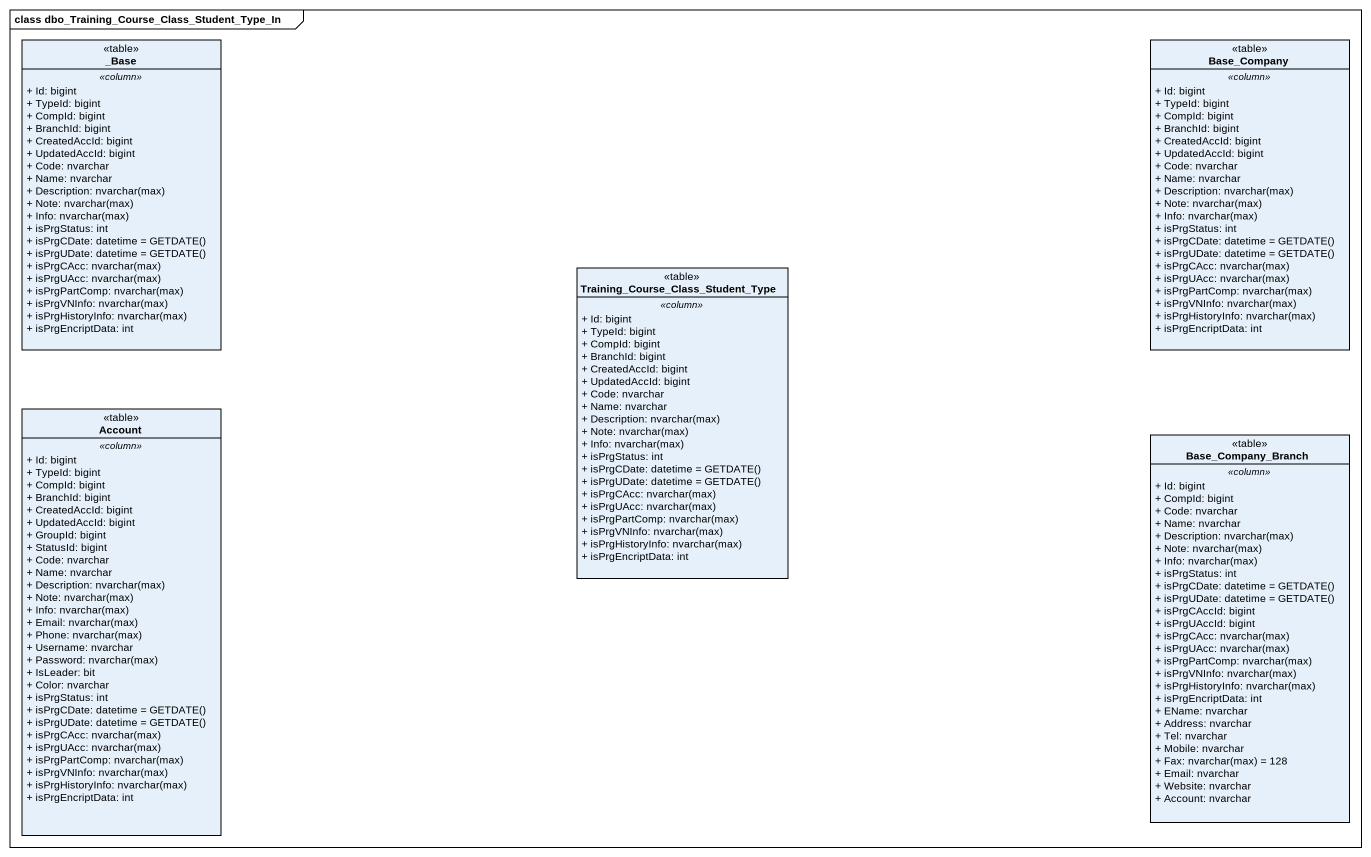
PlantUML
@startuml
mainframe class dbo_Training_Course_Class_Student_Type_In
hide circle
hide empty members
skinparam classAttributeIconSize 0
class "_Base" as Base <<table>> {
  .. <<column>> ..
  + Id: bigint
  + TypeId: bigint
  + CompId: bigint
  + BranchId: bigint
  + CreatedAccId: bigint
  + UpdatedAccId: bigint
  + Code: nvarchar
  + Name: nvarchar
  {field} + Description: nvarchar(max)
  {field} + Note: nvarchar(max)
  {field} + Info: nvarchar(max)
  + isPrgStatus: int
  {field} + isPrgCDate: datetime = GETDATE()
  {field} + isPrgUDate: datetime = GETDATE()
  {field} + isPrgCAcc: nvarchar(max)
  {field} + isPrgUAcc: nvarchar(max)
  {field} + isPrgPartComp: nvarchar(max)
  {field} + isPrgVNInfo: nvarchar(max)
  {field} + isPrgHistoryInfo: nvarchar(max)
  + isPrgEncriptData: int
}
class Base_Company <<table>> {
  .. <<column>> ..
  + Id: bigint
  + TypeId: bigint
  + CompId: bigint
  + BranchId: bigint
  + CreatedAccId: bigint
  + UpdatedAccId: bigint
  + Code: nvarchar
  + Name: nvarchar
  {field} + Description: nvarchar(max)
  {field} + Note: nvarchar(max)
  {field} + Info: nvarchar(max)
  + isPrgStatus: int
  {field} + isPrgCDate: datetime = GETDATE()
  {field} + isPrgUDate: datetime = GETDATE()
  {field} + isPrgCAcc: nvarchar(max)
  {field} + isPrgUAcc: nvarchar(max)
  {field} + isPrgPartComp: nvarchar(max)
  {field} + isPrgVNInfo: nvarchar(max)
  {field} + isPrgHistoryInfo: nvarchar(max)
  + isPrgEncriptData: int
}
class "Training_Course_Class_Student_Type" as Training_Course_Class <<table>> {
  .. <<column>> ..
  + Id: bigint
  + TypeId: bigint
  + CompId: bigint
  + BranchId: bigint
  + CreatedAccId: bigint
  + UpdatedAccId: bigint
  + Code: nvarchar
  + Name: nvarchar
  {field} + Description: nvarchar(max)
  {field} + Note: nvarchar(max)
  {field} + Info: nvarchar(max)
  + isPrgStatus: int
  {field} + isPrgCDate: datetime = GETDATE()
  {field} + isPrgUDate: datetime = GETDATE()
  {field} + isPrgCAcc: nvarchar(max)
  {field} + isPrgUAcc: nvarchar(max)
  {field} + isPrgPartComp: nvarchar(max)
  {field} + isPrgVNInfo: nvarchar(max)
  {field} + isPrgHistoryInfo: nvarchar(max)
  + isPrgEncriptData: int
}
class Account <<table>> {
  .. <<column>> ..
  + Id: bigint
  + TypeId: bigint
  + CompId: bigint
  + BranchId: bigint
  + CreatedAccId: bigint
  + UpdatedAccId: bigint
  + GroupId: bigint
  + StatusId: bigint
  + Code: nvarchar
  + Name: nvarchar
  {field} + Description: nvarchar(max)
  {field} + Note: nvarchar(max)
  {field} + Info: nvarchar(max)
  {field} + Email: nvarchar(max)
  {field} + Phone: nvarchar(max)
  + Username: nvarchar
  {field} + Password: nvarchar(max)
  + IsLeader: bit
  + Color: nvarchar
  + isPrgStatus: int
  {field} + isPrgCDate: datetime = GETDATE()
  {field} + isPrgUDate: datetime = GETDATE()
  {field} + isPrgCAcc: nvarchar(max)
  {field} + isPrgUAcc: nvarchar(max)
  {field} + isPrgPartComp: nvarchar(max)
  {field} + isPrgVNInfo: nvarchar(max)
  {field} + isPrgHistoryInfo: nvarchar(max)
  + isPrgEncriptData: int
}
class Base_Company_Branch <<table>> {
  .. <<column>> ..
  + Id: bigint
  + CompId: bigint
  + Code: nvarchar
  + Name: nvarchar
  {field} + Description: nvarchar(max)
  {field} + Note: nvarchar(max)
  {field} + Info: nvarchar(max)
  + isPrgStatus: int
  {field} + isPrgCDate: datetime = GETDATE()
  {field} + isPrgUDate: datetime = GETDATE()
  + isPrgCAccId: bigint
  + isPrgUAccId: bigint
  {field} + isPrgCAcc: nvarchar(max)
  {field} + isPrgUAcc: nvarchar(max)
  {field} + isPrgPartComp: nvarchar(max)
  {field} + isPrgVNInfo: nvarchar(max)
  {field} + isPrgHistoryInfo: nvarchar(max)
  + isPrgEncriptData: int
  + EName: nvarchar
  + Address: nvarchar
  + Tel: nvarchar
  + Mobile: nvarchar
  {field} + Fax: nvarchar(max) = 128
  + Email: nvarchar
  + Website: nvarchar
  + Account: nvarchar
}
@enduml
